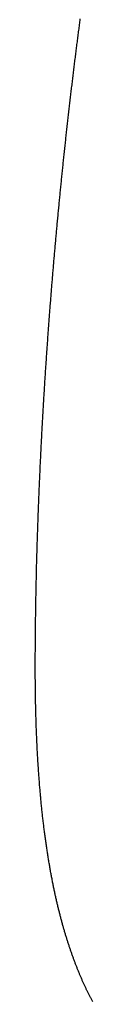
# Model space of a CAD drawing. Extents: x -14 to 314, y -178 to 13.
# Drawn here: x -14.25 to -11.46, y -82.74 to -34.9 of the extents above; entities that cross this region are included whole.
import ezdxf

# ---------------------------------------------------------------- set-up
doc = ezdxf.new("R2010")
doc.units = 0
doc.layers.add('BLACK', color=7, linetype='CONTINUOUS')

msp = doc.modelspace()

# ---------------------------------------------------------------- linework, layer by layer
at = {"layer": 'BLACK', "linetype": 'CONTINUOUS'}
for p, q in [((-12.071719, -34.934125), (-12.062585, -34.864998)), ((-12.135212, -35.418932), (-12.126189, -35.349577)), ((-12.126189, -35.349577), (-12.117147, -35.280222)), ((-12.117147, -35.280222), (-12.108094, -35.210942)), ((-12.108094, -35.210942), (-12.09902, -35.141662)), ((-12.09902, -35.141662), (-12.089937, -35.072457)), ((-12.089937, -35.072457), (-12.080833, -35.003254)), ((-12.080833, -35.003254), (-12.071719, -34.934125)), ((-12.197958, -35.905602), (-12.189039, -35.835953)), ((-12.189039, -35.835953), (-12.180109, -35.766376)), ((-12.180109, -35.766376), (-12.171158, -35.696799)), ((-12.171158, -35.696799), (-12.162197, -35.627295)), ((-12.162197, -35.627295), (-12.153216, -35.557792)), ((-12.153216, -35.557792), (-12.144224, -35.488362)), ((-12.144224, -35.488362), (-12.135212, -35.418932)), ((-12.259936, -36.394004), (-12.251131, -36.324142)), ((-12.251131, -36.324142), (-12.242306, -36.254278)), ((-12.242306, -36.254278), (-12.23347, -36.184487)), ((-12.23347, -36.184487), (-12.224613, -36.114694)), ((-12.224613, -36.114694), (-12.215745, -36.044973)), ((-12.215745, -36.044973), (-12.206857, -35.975251)), ((-12.206857, -35.975251), (-12.197958, -35.905602)), ((-12.321146, -36.884151), (-12.312447, -36.814012)), ((-12.312447, -36.814012), (-12.303738, -36.743943)), ((-12.303738, -36.743943), (-12.295007, -36.673872)), ((-12.295007, -36.673872), (-12.286266, -36.603872)), ((-12.286266, -36.603872), (-12.277504, -36.533869)), ((-12.277504, -36.533869), (-12.26873, -36.463937)), ((-12.26873, -36.463937), (-12.259936, -36.394004)), ((-12.381566, -37.375909), (-12.372985, -37.305574)), ((-12.372985, -37.305574), (-12.364383, -37.235237)), ((-12.364383, -37.235237), (-12.35577, -37.164968)), ((-12.35577, -37.164968), (-12.347136, -37.094696)), ((-12.347136, -37.094696), (-12.33849, -37.024493)), ((-12.33849, -37.024493), (-12.329824, -36.954287)), ((-12.329824, -36.954287), (-12.321146, -36.884151)), ((-12.432725, -37.798694), (-12.424241, -37.728168)), ((-12.424241, -37.728168), (-12.415737, -37.657639)), ((-12.415737, -37.657639), (-12.407221, -37.587176)), ((-12.407221, -37.587176), (-12.398684, -37.51671)), ((-12.398684, -37.51671), (-12.390136, -37.446311)), ((-12.390136, -37.446311), (-12.381566, -37.375909)), ((-12.491664, -38.293377), (-12.483292, -38.222602)), ((-12.483292, -38.222602), (-12.474907, -38.151892)), ((-12.474907, -38.151892), (-12.466502, -38.081177)), ((-12.466502, -38.081177), (-12.458085, -38.010528)), ((-12.458085, -38.010528), (-12.449646, -37.939874)), ((-12.449646, -37.939874), (-12.441196, -37.869286)), ((-12.441196, -37.869286), (-12.432725, -37.798694)), ((-12.549784, -38.789485), (-12.541533, -38.71854)), ((-12.541533, -38.71854), (-12.533261, -38.64759)), ((-12.533261, -38.64759), (-12.524977, -38.576702)), ((-12.524977, -38.576702), (-12.516672, -38.50581)), ((-12.516672, -38.50581), (-12.508354, -38.434981)), ((-12.508354, -38.434981), (-12.500015, -38.364146)), ((-12.500015, -38.364146), (-12.491664, -38.293377)), ((-12.607082, -39.28702), (-12.598946, -39.215846)), ((-12.598946, -39.215846), (-12.590797, -39.144734)), ((-12.590797, -39.144734), (-12.582626, -39.073615)), ((-12.582626, -39.073615), (-12.574443, -39.002558)), ((-12.574443, -39.002558), (-12.566239, -38.931494)), ((-12.566239, -38.931494), (-12.558022, -38.860493)), ((-12.558022, -38.860493), (-12.549784, -38.789485)), ((-12.655528, -39.714518), (-12.647495, -39.643186)), ((-12.647495, -39.643186), (-12.639448, -39.571913)), ((-12.639448, -39.571913), (-12.63138, -39.500633)), ((-12.63138, -39.500633), (-12.623299, -39.429414)), ((-12.623299, -39.429414), (-12.615197, -39.358186)), ((-12.615197, -39.358186), (-12.607082, -39.28702)), ((-12.71126, -40.214414), (-12.703352, -40.14294)), ((-12.703352, -40.14294), (-12.695423, -40.071457)), ((-12.695423, -40.071457), (-12.68748, -40.000033)), ((-12.68748, -40.000033), (-12.679516, -39.928599)), ((-12.679516, -39.928599), (-12.671539, -39.857225)), ((-12.671539, -39.857225), (-12.66354, -39.785842)), ((-12.66354, -39.785842), (-12.655528, -39.714518)), ((-12.76614, -40.715527), (-12.758352, -40.643856)), ((-12.758352, -40.643856), (-12.750549, -40.57224)), ((-12.750549, -40.57224), (-12.742725, -40.500615)), ((-12.742725, -40.500615), (-12.734887, -40.429045)), ((-12.734887, -40.429045), (-12.727028, -40.357467)), ((-12.727028, -40.357467), (-12.719154, -40.285945)), ((-12.719154, -40.285945), (-12.71126, -40.214414)), ((-12.82015, -41.217714), (-12.81249, -41.145922)), ((-12.81249, -41.145922), (-12.804807, -41.074119)), ((-12.804807, -41.074119), (-12.797111, -41.00237)), ((-12.797111, -41.00237), (-12.789393, -40.93061)), ((-12.789393, -40.93061), (-12.781661, -40.858904)), ((-12.781661, -40.858904), (-12.773908, -40.787188)), ((-12.773908, -40.787188), (-12.76614, -40.715527)), ((-12.865749, -41.648997), (-12.858196, -41.577082)), ((-12.858196, -41.577082), (-12.850621, -41.505155)), ((-12.850621, -41.505155), (-12.843032, -41.43328)), ((-12.843032, -41.43328), (-12.835422, -41.361394)), ((-12.835422, -41.361394), (-12.827797, -41.28956)), ((-12.827797, -41.28956), (-12.82015, -41.217714)), ((-12.918126, -42.153062), (-12.910697, -42.080984)), ((-12.910697, -42.080984), (-12.903252, -42.008955)), ((-12.903252, -42.008955), (-12.895787, -41.936913)), ((-12.895787, -41.936913), (-12.888306, -41.864921)), ((-12.888306, -41.864921), (-12.880804, -41.792917)), ((-12.880804, -41.792917), (-12.873287, -41.720963)), ((-12.873287, -41.720963), (-12.865749, -41.648997)), ((-12.962306, -42.585806), (-12.954987, -42.513624)), ((-12.954987, -42.513624), (-12.947653, -42.44149)), ((-12.947653, -42.44149), (-12.940297, -42.369342)), ((-12.940297, -42.369342), (-12.932926, -42.297241)), ((-12.932926, -42.297241), (-12.925534, -42.225127)), ((-12.925534, -42.225127), (-12.918126, -42.153062)), ((-13.013009, -43.091403), (-13.005823, -43.019142)), ((-13.005823, -43.019142), (-12.998615, -42.946865)), ((-12.998615, -42.946865), (-12.991391, -42.874634)), ((-12.991391, -42.874634), (-12.984146, -42.802388)), ((-12.984146, -42.802388), (-12.976886, -42.730188)), ((-12.976886, -42.730188), (-12.969604, -42.657974)), ((-12.969604, -42.657974), (-12.962306, -42.585806)), ((-13.0628, -43.597749), (-13.055742, -43.525361)), ((-13.055742, -43.525361), (-13.048668, -43.453015)), ((-13.048668, -43.453015), (-13.041573, -43.380653)), ((-13.041573, -43.380653), (-13.034461, -43.308334)), ((-13.034461, -43.308334), (-13.027328, -43.236)), ((-13.027328, -43.236), (-13.020179, -43.163709)), ((-13.020179, -43.163709), (-13.013009, -43.091403)), ((-13.104742, -44.032252), (-13.097798, -43.959791)), ((-13.097798, -43.959791), (-13.090837, -43.88737)), ((-13.090837, -43.88737), (-13.083855, -43.814932)), ((-13.083855, -43.814932), (-13.076856, -43.742535)), ((-13.076856, -43.742535), (-13.069836, -43.670121)), ((-13.069836, -43.670121), (-13.0628, -43.597749)), ((-13.152807, -44.53967), (-13.145999, -44.467163)), ((-13.145999, -44.467163), (-13.139169, -44.394638)), ((-13.139169, -44.394638), (-13.132323, -44.322151)), ((-13.132323, -44.322151), (-13.125455, -44.249646)), ((-13.125455, -44.249646), (-13.11857, -44.17718)), ((-13.11857, -44.17718), (-13.111664, -44.104697)), ((-13.111664, -44.104697), (-13.104742, -44.032252)), ((-13.193257, -44.974982), (-13.186565, -44.902423)), ((-13.186565, -44.902423), (-13.179851, -44.829844)), ((-13.179851, -44.829844), (-13.17312, -44.757301)), ((-13.17312, -44.757301), (-13.166367, -44.684739)), ((-13.166367, -44.684739), (-13.159598, -44.612214)), ((-13.159598, -44.612214), (-13.152807, -44.53967)), ((-13.239568, -45.483211), (-13.23301, -45.410576)), ((-13.23301, -45.410576), (-13.226434, -45.337973)), ((-13.226434, -45.337973), (-13.219837, -45.26535)), ((-13.219837, -45.26535), (-13.213222, -45.192761)), ((-13.213222, -45.192761), (-13.206586, -45.120152)), ((-13.206586, -45.120152), (-13.199932, -45.047577)), ((-13.199932, -45.047577), (-13.193257, -44.974982)), ((-13.284918, -45.9917), (-13.278499, -45.919056)), ((-13.278499, -45.919056), (-13.272059, -45.84639)), ((-13.272059, -45.84639), (-13.265601, -45.773755)), ((-13.265601, -45.773755), (-13.259121, -45.701098)), ((-13.259121, -45.701098), (-13.252624, -45.628472)), ((-13.252624, -45.628472), (-13.246104, -45.555826)), ((-13.246104, -45.555826), (-13.239568, -45.483211)), ((-13.32302, -46.427714), (-13.316721, -46.355051)), ((-13.316721, -46.355051), (-13.310399, -46.282365)), ((-13.310399, -46.282365), (-13.30406, -46.209706)), ((-13.30406, -46.209706), (-13.297698, -46.137026)), ((-13.297698, -46.137026), (-13.291319, -46.064374)), ((-13.291319, -46.064374), (-13.284918, -45.9917)), ((-13.366568, -46.936502), (-13.360406, -46.863805)), ((-13.360406, -46.863805), (-13.354226, -46.791133)), ((-13.354226, -46.791133), (-13.348024, -46.718437)), ((-13.348024, -46.718437), (-13.341804, -46.645766)), ((-13.341804, -46.645766), (-13.335562, -46.573072)), ((-13.335562, -46.573072), (-13.329302, -46.500405)), ((-13.329302, -46.500405), (-13.32302, -46.427714)), ((-13.403112, -47.372603), (-13.397071, -47.299911)), ((-13.397071, -47.299911), (-13.391011, -47.22724)), ((-13.391011, -47.22724), (-13.38493, -47.154545)), ((-13.38493, -47.154545), (-13.37883, -47.081872)), ((-13.37883, -47.081872), (-13.372708, -47.009175)), ((-13.372708, -47.009175), (-13.366568, -46.936502)), ((-13.444824, -47.881295), (-13.438927, -47.808643)), ((-13.438927, -47.808643), (-13.433008, -47.735966)), ((-13.433008, -47.735966), (-13.42707, -47.663308)), ((-13.42707, -47.663308), (-13.42111, -47.590624)), ((-13.42111, -47.590624), (-13.415131, -47.51796)), ((-13.415131, -47.51796), (-13.409131, -47.445271)), ((-13.409131, -47.445271), (-13.403112, -47.372603)), ((-13.485539, -48.389822), (-13.479784, -48.317182)), ((-13.479784, -48.317182), (-13.474009, -48.244557)), ((-13.474009, -48.244557), (-13.468212, -48.171905)), ((-13.468212, -48.171905), (-13.462397, -48.099271)), ((-13.462397, -48.099271), (-13.456559, -48.026609)), ((-13.456559, -48.026609), (-13.450703, -47.953965)), ((-13.450703, -47.953965), (-13.444824, -47.881295)), ((-13.519636, -48.825464), (-13.514004, -48.752865)), ((-13.514004, -48.752865), (-13.508353, -48.680278)), ((-13.508353, -48.680278), (-13.50268, -48.607664)), ((-13.50268, -48.607664), (-13.496987, -48.535063)), ((-13.496987, -48.535063), (-13.491273, -48.462435)), ((-13.491273, -48.462435), (-13.485539, -48.389822)), ((-13.558474, -49.333342), (-13.552989, -49.260824)), ((-13.552989, -49.260824), (-13.547481, -49.188277)), ((-13.547481, -49.188277), (-13.541955, -49.11574)), ((-13.541955, -49.11574), (-13.536405, -49.043174)), ((-13.536405, -49.043174), (-13.530837, -48.970619)), ((-13.530837, -48.970619), (-13.525246, -48.898035)), ((-13.525246, -48.898035), (-13.519636, -48.825464)), ((-13.590953, -49.768287), (-13.585593, -49.695834)), ((-13.585593, -49.695834), (-13.58021, -49.62335)), ((-13.58021, -49.62335), (-13.574808, -49.550874)), ((-13.574808, -49.550874), (-13.569384, -49.478367)), ((-13.569384, -49.478367), (-13.56394, -49.40587)), ((-13.56394, -49.40587), (-13.558474, -49.333342)), ((-13.627892, -50.275182), (-13.622677, -50.202801)), ((-13.622677, -50.202801), (-13.617443, -50.130424)), ((-13.617443, -50.130424), (-13.612186, -50.058015)), ((-13.612186, -50.058015), (-13.60691, -49.985611)), ((-13.60691, -49.985611), (-13.601612, -49.913176)), ((-13.601612, -49.913176), (-13.596293, -49.840747)), ((-13.596293, -49.840747), (-13.590953, -49.768287)), ((-13.663796, -50.78136), (-13.658731, -50.709103)), ((-13.658731, -50.709103), (-13.653643, -50.636813)), ((-13.653643, -50.636813), (-13.648535, -50.564524)), ((-13.648535, -50.564524), (-13.643406, -50.492202)), ((-13.643406, -50.492202), (-13.638256, -50.419883)), ((-13.638256, -50.419883), (-13.633084, -50.347531)), ((-13.633084, -50.347531), (-13.627892, -50.275182)), ((-13.693744, -51.214594), (-13.688807, -51.142441)), ((-13.688807, -51.142441), (-13.683846, -51.070254)), ((-13.683846, -51.070254), (-13.678866, -50.998064)), ((-13.678866, -50.998064), (-13.673864, -50.925841)), ((-13.673864, -50.925841), (-13.668841, -50.853618)), ((-13.668841, -50.853618), (-13.663796, -50.78136)), ((-13.727714, -51.719193), (-13.722925, -51.647161)), ((-13.722925, -51.647161), (-13.718116, -51.575124)), ((-13.718116, -51.575124), (-13.713284, -51.503051)), ((-13.713284, -51.503051), (-13.708431, -51.430973)), ((-13.708431, -51.430973), (-13.703557, -51.358861)), ((-13.703557, -51.358861), (-13.698662, -51.286745)), ((-13.698662, -51.286745), (-13.693744, -51.214594)), ((-13.755995, -52.150889), (-13.751335, -52.078988)), ((-13.751335, -52.078988), (-13.746654, -52.007078)), ((-13.746654, -52.007078), (-13.741951, -51.935132)), ((-13.741951, -51.935132), (-13.737227, -51.863179)), ((-13.737227, -51.863179), (-13.732481, -51.791189)), ((-13.732481, -51.791189), (-13.727714, -51.719193)), ((-13.788009, -52.65348), (-13.783501, -52.58176)), ((-13.783501, -52.58176), (-13.77897, -52.510002)), ((-13.77897, -52.510002), (-13.774418, -52.438232)), ((-13.774418, -52.438232), (-13.769844, -52.366425)), ((-13.769844, -52.366425), (-13.76525, -52.294608)), ((-13.76525, -52.294608), (-13.760633, -52.222753)), ((-13.760633, -52.222753), (-13.755995, -52.150889)), ((-13.818964, -53.154843), (-13.814606, -53.083295)), ((-13.814606, -53.083295), (-13.810228, -53.011732)), ((-13.810228, -53.011732), (-13.805827, -52.940129)), ((-13.805827, -52.940129), (-13.801406, -52.868512)), ((-13.801406, -52.868512), (-13.796961, -52.796856)), ((-13.796961, -52.796856), (-13.792496, -52.725187)), ((-13.792496, -52.725187), (-13.788009, -52.65348)), ((-13.848853, -53.654837), (-13.844649, -53.583501)), ((-13.844649, -53.583501), (-13.840422, -53.512125)), ((-13.840422, -53.512125), (-13.836174, -53.440731)), ((-13.836174, -53.440731), (-13.831904, -53.369296)), ((-13.831904, -53.369296), (-13.827612, -53.297844)), ((-13.827612, -53.297844), (-13.823299, -53.226352)), ((-13.823299, -53.226352), (-13.818964, -53.154843)), ((-13.873622, -54.082236), (-13.869549, -54.011086)), ((-13.869549, -54.011086), (-13.865453, -53.939895)), ((-13.865453, -53.939895), (-13.861336, -53.868682)), ((-13.861336, -53.868682), (-13.857197, -53.797427)), ((-13.857197, -53.797427), (-13.853036, -53.726152)), ((-13.853036, -53.726152), (-13.848853, -53.654837)), ((-13.901524, -54.5794), (-13.897604, -54.508475)), ((-13.897604, -54.508475), (-13.893662, -54.437523)), ((-13.893662, -54.437523), (-13.889698, -54.366529)), ((-13.889698, -54.366529), (-13.885712, -54.29551)), ((-13.885712, -54.29551), (-13.881704, -54.224448)), ((-13.881704, -54.224448), (-13.877674, -54.153363)), ((-13.877674, -54.153363), (-13.873622, -54.082236)), ((-13.928351, -55.074856), (-13.924585, -55.004189)), ((-13.924585, -55.004189), (-13.920796, -54.933477)), ((-13.920796, -54.933477), (-13.916986, -54.862736)), ((-13.916986, -54.862736), (-13.913153, -54.791952)), ((-13.913153, -54.791952), (-13.909299, -54.721139)), ((-13.909299, -54.721139), (-13.905423, -54.650283)), ((-13.905423, -54.650283), (-13.901524, -54.5794)), ((-13.954099, -55.568498), (-13.950487, -55.498092)), ((-13.950487, -55.498092), (-13.946853, -55.427652)), ((-13.946853, -55.427652), (-13.943196, -55.357167)), ((-13.943196, -55.357167), (-13.939518, -55.286649)), ((-13.939518, -55.286649), (-13.935817, -55.216087)), ((-13.935817, -55.216087), (-13.932095, -55.145494)), ((-13.932095, -55.145494), (-13.928351, -55.074856)), ((-13.975309, -55.990075), (-13.971829, -55.919912)), ((-13.971829, -55.919912), (-13.968327, -55.849713)), ((-13.968327, -55.849713), (-13.964803, -55.779467)), ((-13.964803, -55.779467), (-13.961257, -55.709186)), ((-13.961257, -55.709186), (-13.957689, -55.638859)), ((-13.957689, -55.638859), (-13.954099, -55.568498)), ((-13.999048, -56.480008), (-13.995723, -56.410149)), ((-13.995723, -56.410149), (-13.992376, -56.340242)), ((-13.992376, -56.340242), (-13.989007, -56.270296)), ((-13.989007, -56.270296), (-13.985615, -56.200303)), ((-13.985615, -56.200303), (-13.982202, -56.130271)), ((-13.982202, -56.130271), (-13.978766, -56.060192)), ((-13.978766, -56.060192), (-13.975309, -55.990075)), ((-14.021703, -56.967775), (-14.018533, -56.89823)), ((-14.018533, -56.89823), (-14.015341, -56.828642)), ((-14.015341, -56.828642), (-14.012127, -56.759005)), ((-14.012127, -56.759005), (-14.00889, -56.689324)), ((-14.00889, -56.689324), (-14.005631, -56.619596)), ((-14.005631, -56.619596), (-14.002351, -56.549826)), ((-14.002351, -56.549826), (-13.999048, -56.480008)), ((-14.043273, -57.45325), (-14.040258, -57.384042)), ((-14.040258, -57.384042), (-14.037221, -57.314783)), ((-14.037221, -57.314783), (-14.034162, -57.245478)), ((-14.034162, -57.245478), (-14.03108, -57.176123)), ((-14.03108, -57.176123), (-14.027977, -57.106721)), ((-14.027977, -57.106721), (-14.024851, -57.037271)), ((-14.024851, -57.037271), (-14.021703, -56.967775)), ((-14.063758, -57.936314), (-14.060898, -57.867457)), ((-14.060898, -57.867457), (-14.058016, -57.798549)), ((-14.058016, -57.798549), (-14.055112, -57.72959)), ((-14.055112, -57.72959), (-14.052185, -57.66058)), ((-14.052185, -57.66058), (-14.049237, -57.59152)), ((-14.049237, -57.59152), (-14.046266, -57.52241)), ((-14.046266, -57.52241), (-14.043273, -57.45325)), ((-14.083157, -58.416845), (-14.080452, -58.348356)), ((-14.080452, -58.348356), (-14.077725, -58.279816)), ((-14.077725, -58.279816), (-14.074976, -58.21122)), ((-14.074976, -58.21122), (-14.072205, -58.142573)), ((-14.072205, -58.142573), (-14.069411, -58.073872)), ((-14.069411, -58.073872), (-14.066596, -58.005119)), ((-14.066596, -58.005119), (-14.063758, -57.936314)), ((-14.101471, -58.894719), (-14.098921, -58.82662)), ((-14.098921, -58.82662), (-14.096349, -58.758461)), ((-14.096349, -58.758461), (-14.093755, -58.690249)), ((-14.093755, -58.690249), (-14.091138, -58.621979)), ((-14.091138, -58.621979), (-14.0885, -58.553657)), ((-14.0885, -58.553657), (-14.085839, -58.485277)), ((-14.085839, -58.485277), (-14.083157, -58.416845)), ((-14.1187, -59.369821), (-14.116305, -59.302122)), ((-14.116305, -59.302122), (-14.113888, -59.234368)), ((-14.113888, -59.234368), (-14.111449, -59.166552)), ((-14.111449, -59.166552), (-14.108987, -59.098682)), ((-14.108987, -59.098682), (-14.106504, -59.03075)), ((-14.106504, -59.03075), (-14.103998, -58.962765)), ((-14.103998, -58.962765), (-14.101471, -58.894719)), ((-14.134848, -59.842024), (-14.132607, -59.77475)), ((-14.132607, -59.77475), (-14.130344, -59.70741)), ((-14.130344, -59.70741), (-14.12806, -59.640015)), ((-14.12806, -59.640015), (-14.125753, -59.572554)), ((-14.125753, -59.572554), (-14.123424, -59.505038)), ((-14.123424, -59.505038), (-14.121073, -59.437457)), ((-14.121073, -59.437457), (-14.1187, -59.369821)), ((-14.149915, -60.311218), (-14.147828, -60.244376)), ((-14.147828, -60.244376), (-14.14572, -60.177478)), ((-14.14572, -60.177478), (-14.143589, -60.110509)), ((-14.143589, -60.110509), (-14.141437, -60.043484)), ((-14.141437, -60.043484), (-14.139263, -59.976391)), ((-14.139263, -59.976391), (-14.137066, -59.909241)), ((-14.137066, -59.909241), (-14.134848, -59.842024)), ((-14.165815, -60.843594), (-14.161972, -60.710893)), ((-14.161972, -60.710893), (-14.15804, -60.577928)), ((-14.15804, -60.577928), (-14.154022, -60.444702)), ((-14.154022, -60.444702), (-14.151979, -60.377988)), ((-14.151979, -60.377988), (-14.149915, -60.311218)), ((-14.180313, -61.371704), (-14.176819, -61.240086)), ((-14.176819, -61.240086), (-14.173239, -61.108193)), ((-14.173239, -61.108193), (-14.169571, -60.976028)), ((-14.169571, -60.976028), (-14.165815, -60.843594)), ((-14.190269, -61.764883), (-14.187038, -61.634105)), ((-14.187038, -61.634105), (-14.183719, -61.503045)), ((-14.183719, -61.503045), (-14.180313, -61.371704)), ((-14.202328, -62.285116), (-14.199443, -62.155495)), ((-14.199443, -62.155495), (-14.196472, -62.025581)), ((-14.196472, -62.025581), (-14.193414, -61.895376)), ((-14.193414, -61.895376), (-14.190269, -61.764883)), ((-14.213003, -62.800615), (-14.210464, -62.672193)), ((-14.210464, -62.672193), (-14.207838, -62.543467)), ((-14.207838, -62.543467), (-14.205126, -62.414441)), ((-14.205126, -62.414441), (-14.202328, -62.285116)), ((-14.220107, -63.184034), (-14.217824, -63.056538)), ((-14.217824, -63.056538), (-14.215457, -62.928731)), ((-14.215457, -62.928731), (-14.213003, -62.800615)), ((-14.228382, -63.690857), (-14.226441, -63.56463)), ((-14.226441, -63.56463), (-14.224414, -63.438083)), ((-14.224414, -63.438083), (-14.222303, -63.311217)), ((-14.222303, -63.311217), (-14.220107, -63.184034)), ((-14.2353, -64.192502), (-14.233697, -64.067585)), ((-14.233697, -64.067585), (-14.23201, -63.942336)), ((-14.23201, -63.942336), (-14.230238, -63.81676)), ((-14.230238, -63.81676), (-14.228382, -63.690857)), ((-14.240871, -64.688816), (-14.239604, -64.565246)), ((-14.239604, -64.565246), (-14.238253, -64.441335)), ((-14.238253, -64.441335), (-14.236818, -64.317087)), ((-14.236818, -64.317087), (-14.2353, -64.192502)), ((-14.24511, -65.179649), (-14.244174, -65.057463)), ((-14.244174, -65.057463), (-14.243156, -64.934927)), ((-14.243156, -64.934927), (-14.242055, -64.812044)), ((-14.242055, -64.812044), (-14.240871, -64.688816)), ((-14.248027, -65.664854), (-14.247421, -65.544088)), ((-14.247421, -65.544088), (-14.246733, -65.422964)), ((-14.246733, -65.422964), (-14.245962, -65.301483)), ((-14.245962, -65.301483), (-14.24511, -65.179649)), ((-14.249639, -66.14429), (-14.249358, -66.024979)), ((-14.249358, -66.024979), (-14.248996, -65.905302)), ((-14.248996, -65.905302), (-14.248552, -65.785259)), ((-14.248552, -65.785259), (-14.248027, -65.664854)), ((-14.25, -66.5), (-14.24996, -66.381803)), ((-14.249964, -66.581153), (-14.25, -66.5)), ((-14.24996, -66.381803), (-14.24984, -66.263232)), ((-14.24984, -66.263232), (-14.249639, -66.14429)), ((-14.249848, -66.666137), (-14.249964, -66.581153)), ((-14.249653, -66.750832), (-14.249848, -66.666137)), ((-14.249379, -66.835241), (-14.249653, -66.750832)), ((-14.249026, -66.919363), (-14.249379, -66.835241)), ((-14.248594, -67.0032), (-14.249026, -66.919363)), ((-14.248084, -67.086753), (-14.248594, -67.0032)), ((-14.247496, -67.170022), (-14.248084, -67.086753)), ((-14.24683, -67.253009), (-14.247496, -67.170022)), ((-14.246086, -67.335714), (-14.24683, -67.253009)), ((-14.245266, -67.418139), (-14.246086, -67.335714)), ((-14.244368, -67.500284), (-14.245266, -67.418139)), ((-14.243393, -67.58215), (-14.244368, -67.500284)), ((-14.242342, -67.663739), (-14.243393, -67.58215)), ((-14.241215, -67.74505), (-14.242342, -67.663739)), ((-14.240012, -67.826086), (-14.241215, -67.74505)), ((-14.238733, -67.906846), (-14.240012, -67.826086)), ((-14.237379, -67.987332), (-14.238733, -67.906846)), ((-14.235949, -68.067545), (-14.237379, -67.987332)), ((-14.234444, -68.147486), (-14.235949, -68.067545)), ((-14.232865, -68.227155), (-14.234444, -68.147486)), ((-14.231212, -68.306553), (-14.232865, -68.227155)), ((-14.229484, -68.385682), (-14.231212, -68.306553)), ((-14.227682, -68.464542), (-14.229484, -68.385682)), ((-14.225806, -68.543134), (-14.227682, -68.464542)), ((-14.223857, -68.621459), (-14.225806, -68.543134)), ((-14.221835, -68.699518), (-14.223857, -68.621459)), ((-14.21974, -68.777311), (-14.221835, -68.699518)), ((-14.217572, -68.854841), (-14.21974, -68.777311)), ((-14.215332, -68.932106), (-14.217572, -68.854841)), ((-14.21302, -69.009109), (-14.215332, -68.932106)), ((-14.210635, -69.08585), (-14.21302, -69.009109)), ((-14.208179, -69.16233), (-14.210635, -69.08585)), ((-14.205651, -69.23855), (-14.208179, -69.16233)), ((-14.203053, -69.314511), (-14.205651, -69.23855)), ((-14.200383, -69.390214), (-14.203053, -69.314511)), ((-14.197642, -69.465659), (-14.200383, -69.390214)), ((-14.194831, -69.540847), (-14.197642, -69.465659)), ((-14.191949, -69.61578), (-14.194831, -69.540847)), ((-14.188998, -69.690457), (-14.191949, -69.61578)), ((-14.185977, -69.764881), (-14.188998, -69.690457)), ((-14.182886, -69.839051), (-14.185977, -69.764881)), ((-14.179725, -69.912969), (-14.182886, -69.839051)), ((-14.176496, -69.986635), (-14.179725, -69.912969)), ((-14.173198, -70.06005), (-14.176496, -69.986635)), ((-14.169831, -70.133216), (-14.173198, -70.06005)), ((-14.166396, -70.206132), (-14.169831, -70.133216)), ((-14.162892, -70.2788), (-14.166396, -70.206132)), ((-14.159321, -70.35122), (-14.162892, -70.2788)), ((-14.155682, -70.423394), (-14.159321, -70.35122)), ((-14.151975, -70.495322), (-14.155682, -70.423394)), ((-14.148201, -70.567005), (-14.151975, -70.495322)), ((-14.14436, -70.638444), (-14.148201, -70.567005)), ((-14.140452, -70.709639), (-14.14436, -70.638444)), ((-14.136478, -70.780592), (-14.140452, -70.709639)), ((-14.132437, -70.851303), (-14.136478, -70.780592)), ((-14.12833, -70.921773), (-14.132437, -70.851303)), ((-14.124157, -70.992002), (-14.12833, -70.921773)), ((-14.119918, -71.061993), (-14.124157, -70.992002)), ((-14.115614, -71.131744), (-14.119918, -71.061993)), ((-14.111245, -71.201258), (-14.115614, -71.131744)), ((-14.106811, -71.270535), (-14.111245, -71.201258)), ((-14.102311, -71.339576), (-14.106811, -71.270535)), ((-14.097747, -71.408381), (-14.102311, -71.339576)), ((-14.093119, -71.476951), (-14.097747, -71.408381)), ((-14.088427, -71.545288), (-14.093119, -71.476951)), ((-14.08367, -71.613391), (-14.088427, -71.545288)), ((-14.07885, -71.681262), (-14.08367, -71.613391)), ((-14.073966, -71.748902), (-14.07885, -71.681262)), ((-14.069019, -71.81631), (-14.073966, -71.748902)), ((-14.064009, -71.883489), (-14.069019, -71.81631)), ((-14.058936, -71.950438), (-14.064009, -71.883489)), ((-14.0538, -72.017159), (-14.058936, -71.950438)), ((-14.048601, -72.083652), (-14.0538, -72.017159)), ((-14.043341, -72.149918), (-14.048601, -72.083652)), ((-14.038018, -72.215958), (-14.043341, -72.149918)), ((-14.032633, -72.281772), (-14.038018, -72.215958)), ((-14.027187, -72.347362), (-14.032633, -72.281772)), ((-14.021679, -72.412727), (-14.027187, -72.347362)), ((-14.01611, -72.477869), (-14.021679, -72.412727)), ((-14.01048, -72.542789), (-14.01611, -72.477869)), ((-14.004789, -72.607487), (-14.01048, -72.542789)), ((-13.999037, -72.671964), (-14.004789, -72.607487)), ((-13.993225, -72.736221), (-13.999037, -72.671964)), ((-13.987353, -72.800258), (-13.993225, -72.736221)), ((-13.98142, -72.864076), (-13.987353, -72.800258)), ((-13.975428, -72.927676), (-13.98142, -72.864076)), ((-13.969376, -72.991059), (-13.975428, -72.927676)), ((-13.963264, -73.054225), (-13.969376, -72.991059)), ((-13.957094, -73.117175), (-13.963264, -73.054225)), ((-13.950864, -73.17991), (-13.957094, -73.117175)), ((-13.944575, -73.24243), (-13.950864, -73.17991)), ((-13.938228, -73.304737), (-13.944575, -73.24243)), ((-13.931822, -73.36683), (-13.938228, -73.304737)), ((-13.925357, -73.428712), (-13.931822, -73.36683)), ((-13.918835, -73.490381), (-13.925357, -73.428712)), ((-13.912255, -73.55184), (-13.918835, -73.490381)), ((-13.905616, -73.613088), (-13.912255, -73.55184)), ((-13.898921, -73.674127), (-13.905616, -73.613088)), ((-13.892168, -73.734957), (-13.898921, -73.674127)), ((-13.885358, -73.795579), (-13.892168, -73.734957)), ((-13.87849, -73.855993), (-13.885358, -73.795579)), ((-13.871566, -73.916201), (-13.87849, -73.855993)), ((-13.864586, -73.976203), (-13.871566, -73.916201)), ((-13.857549, -74.035999), (-13.864586, -73.976203)), ((-13.850455, -74.09559), (-13.857549, -74.035999)), ((-13.843306, -74.154978), (-13.850455, -74.09559)), ((-13.8361, -74.214162), (-13.843306, -74.154978)), ((-13.828839, -74.273144), (-13.8361, -74.214162)), ((-13.821523, -74.331923), (-13.828839, -74.273144)), ((-13.814151, -74.390502), (-13.821523, -74.331923)), ((-13.806724, -74.44888), (-13.814151, -74.390502)), ((-13.799241, -74.507057), (-13.806724, -74.44888)), ((-13.791704, -74.565036), (-13.799241, -74.507057)), ((-13.784113, -74.622816), (-13.791704, -74.565036)), ((-13.776466, -74.680398), (-13.784113, -74.622816)), ((-13.768766, -74.737783), (-13.776466, -74.680398)), ((-13.761011, -74.794971), (-13.768766, -74.737783)), ((-13.753203, -74.851963), (-13.761011, -74.794971)), ((-13.74534, -74.90876), (-13.753203, -74.851963)), ((-13.737424, -74.965363), (-13.74534, -74.90876)), ((-13.729455, -75.021771), (-13.737424, -74.965363)), ((-13.721432, -75.077986), (-13.729455, -75.021771)), ((-13.713356, -75.134008), (-13.721432, -75.077986)), ((-13.705227, -75.189839), (-13.713356, -75.134008)), ((-13.697046, -75.245478), (-13.705227, -75.189839)), ((-13.688811, -75.300926), (-13.697046, -75.245478)), ((-13.680525, -75.356184), (-13.688811, -75.300926)), ((-13.672186, -75.411253), (-13.680525, -75.356184)), ((-13.663795, -75.466133), (-13.672186, -75.411253)), ((-13.655352, -75.520824), (-13.663795, -75.466133)), ((-13.646857, -75.575328), (-13.655352, -75.520824)), ((-13.63831, -75.629646), (-13.646857, -75.575328)), ((-13.629712, -75.683777), (-13.63831, -75.629646)), ((-13.621063, -75.737722), (-13.629712, -75.683777)), ((-13.612363, -75.791482), (-13.621063, -75.737722)), ((-13.603611, -75.845058), (-13.612363, -75.791482)), ((-13.594809, -75.89845), (-13.603611, -75.845058)), ((-13.585956, -75.951659), (-13.594809, -75.89845)), ((-13.577052, -76.004685), (-13.585956, -75.951659)), ((-13.568098, -76.05753), (-13.577052, -76.004685)), ((-13.559094, -76.110193), (-13.568098, -76.05753)), ((-13.55004, -76.162675), (-13.559094, -76.110193)), ((-13.540936, -76.214978), (-13.55004, -76.162675)), ((-13.531782, -76.2671), (-13.540936, -76.214978)), ((-13.522578, -76.319044), (-13.531782, -76.2671)), ((-13.513325, -76.37081), (-13.522578, -76.319044)), ((-13.504023, -76.422398), (-13.513325, -76.37081)), ((-13.494672, -76.473809), (-13.504023, -76.422398)), ((-13.485271, -76.525044), (-13.494672, -76.473809)), ((-13.475822, -76.576102), (-13.485271, -76.525044)), ((-13.466323, -76.626986), (-13.475822, -76.576102)), ((-13.456777, -76.677694), (-13.466323, -76.626986)), ((-13.447182, -76.728229), (-13.456777, -76.677694)), ((-13.437538, -76.77859), (-13.447182, -76.728229)), ((-13.427847, -76.828778), (-13.437538, -76.77859)), ((-13.418107, -76.878794), (-13.427847, -76.828778)), ((-13.408319, -76.928638), (-13.418107, -76.878794)), ((-13.398484, -76.978311), (-13.408319, -76.928638)), ((-13.388601, -77.027813), (-13.398484, -76.978311)), ((-13.378671, -77.077146), (-13.388601, -77.027813)), ((-13.368694, -77.126309), (-13.378671, -77.077146)), ((-13.358669, -77.175303), (-13.368694, -77.126309)), ((-13.348597, -77.224129), (-13.358669, -77.175303)), ((-13.338478, -77.272787), (-13.348597, -77.224129)), ((-13.328313, -77.321278), (-13.338478, -77.272787)), ((-13.318101, -77.369602), (-13.328313, -77.321278)), ((-13.307842, -77.417761), (-13.318101, -77.369602)), ((-13.297537, -77.465754), (-13.307842, -77.417761)), ((-13.287186, -77.513582), (-13.297537, -77.465754)), ((-13.276789, -77.561246), (-13.287186, -77.513582)), ((-13.266345, -77.608746), (-13.276789, -77.561246)), ((-13.255856, -77.656083), (-13.266345, -77.608746)), ((-13.245321, -77.703257), (-13.255856, -77.656083)), ((-13.234741, -77.75027), (-13.245321, -77.703257)), ((-13.224115, -77.797121), (-13.234741, -77.75027)), ((-13.213444, -77.84381), (-13.224115, -77.797121)), ((-13.202727, -77.89034), (-13.213444, -77.84381)), ((-13.191966, -77.936709), (-13.202727, -77.89034)), ((-13.181159, -77.982919), (-13.191966, -77.936709)), ((-13.170308, -78.028971), (-13.181159, -77.982919)), ((-13.159412, -78.074864), (-13.170308, -78.028971)), ((-13.148471, -78.1206), (-13.159412, -78.074864)), ((-13.137486, -78.166178), (-13.148471, -78.1206)), ((-13.126456, -78.2116), (-13.137486, -78.166178)), ((-13.115383, -78.256865), (-13.126456, -78.2116)), ((-13.104265, -78.301975), (-13.115383, -78.256865)), ((-13.093103, -78.34693), (-13.104265, -78.301975)), ((-13.081897, -78.391731), (-13.093103, -78.34693)), ((-13.070647, -78.436378), (-13.081897, -78.391731)), ((-13.059354, -78.480871), (-13.070647, -78.436378)), ((-13.048017, -78.525211), (-13.059354, -78.480871)), ((-13.036637, -78.569399), (-13.048017, -78.525211)), ((-13.025214, -78.613435), (-13.036637, -78.569399)), ((-13.013747, -78.65732), (-13.025214, -78.613435)), ((-13.002237, -78.701054), (-13.013747, -78.65732)), ((-12.990684, -78.744638), (-13.002237, -78.701054)), ((-12.979088, -78.788071), (-12.990684, -78.744638)), ((-12.96745, -78.831356), (-12.979088, -78.788071)), ((-12.955769, -78.874492), (-12.96745, -78.831356)), ((-12.944045, -78.917479), (-12.955769, -78.874492)), ((-12.932279, -78.960319), (-12.944045, -78.917479)), ((-12.92047, -79.003012), (-12.932279, -78.960319)), ((-12.90862, -79.045558), (-12.92047, -79.003012)), ((-12.896727, -79.087958), (-12.90862, -79.045558)), ((-12.884792, -79.130212), (-12.896727, -79.087958)), ((-12.872815, -79.17232), (-12.884792, -79.130212)), ((-12.860796, -79.214285), (-12.872815, -79.17232)), ((-12.848736, -79.256104), (-12.860796, -79.214285)), ((-12.836634, -79.297781), (-12.848736, -79.256104)), ((-12.82449, -79.339314), (-12.836634, -79.297781)), ((-12.812305, -79.380704), (-12.82449, -79.339314)), ((-12.800078, -79.421952), (-12.812305, -79.380704)), ((-12.787811, -79.463058), (-12.800078, -79.421952)), ((-12.775502, -79.504023), (-12.787811, -79.463058)), ((-12.763152, -79.544847), (-12.775502, -79.504023)), ((-12.750761, -79.585531), (-12.763152, -79.544847)), ((-12.738329, -79.626076), (-12.750761, -79.585531)), ((-12.725857, -79.66648), (-12.738329, -79.626076)), ((-12.713343, -79.706747), (-12.725857, -79.66648)), ((-12.70079, -79.746874), (-12.713343, -79.706747)), ((-12.688195, -79.786864), (-12.70079, -79.746874)), ((-12.67556, -79.826717), (-12.688195, -79.786864)), ((-12.662885, -79.866432), (-12.67556, -79.826717)), ((-12.65017, -79.906011), (-12.662885, -79.866432)), ((-12.637414, -79.945454), (-12.65017, -79.906011)), ((-12.624619, -79.984762), (-12.637414, -79.945454)), ((-12.611783, -80.023934), (-12.624619, -79.984762)), ((-12.598907, -80.062972), (-12.611783, -80.023934)), ((-12.585992, -80.101876), (-12.598907, -80.062972)), ((-12.573037, -80.140647), (-12.585992, -80.101876)), ((-12.560042, -80.179284), (-12.573037, -80.140647)), ((-12.547007, -80.217788), (-12.560042, -80.179284)), ((-12.533933, -80.25616), (-12.547007, -80.217788)), ((-12.52082, -80.294401), (-12.533933, -80.25616)), ((-12.507667, -80.33251), (-12.52082, -80.294401)), ((-12.494475, -80.370488), (-12.507667, -80.33251)), ((-12.481243, -80.408336), (-12.494475, -80.370488)), ((-12.467973, -80.446053), (-12.481243, -80.408336)), ((-12.454663, -80.483642), (-12.467973, -80.446053)), ((-12.441315, -80.521101), (-12.454663, -80.483642)), ((-12.427927, -80.558431), (-12.441315, -80.521101)), ((-12.414501, -80.595634), (-12.427927, -80.558431)), ((-12.401036, -80.632708), (-12.414501, -80.595634)), ((-12.387532, -80.669656), (-12.401036, -80.632708)), ((-12.373989, -80.706476), (-12.387532, -80.669656)), ((-12.360408, -80.74317), (-12.373989, -80.706476)), ((-12.346789, -80.779739), (-12.360408, -80.74317)), ((-12.333131, -80.816181), (-12.346789, -80.779739)), ((-12.319434, -80.852499), (-12.333131, -80.816181)), ((-12.305699, -80.888692), (-12.319434, -80.852499)), ((-12.291926, -80.92476), (-12.305699, -80.888692)), ((-12.278115, -80.960705), (-12.291926, -80.92476)), ((-12.264266, -80.996527), (-12.278115, -80.960705)), ((-12.250378, -81.032225), (-12.264266, -80.996527)), ((-12.236453, -81.067801), (-12.250378, -81.032225)), ((-12.222489, -81.103255), (-12.236453, -81.067801)), ((-12.208488, -81.138588), (-12.222489, -81.103255)), ((-12.194448, -81.173799), (-12.208488, -81.138588)), ((-12.180371, -81.208889), (-12.194448, -81.173799)), ((-12.166257, -81.243859), (-12.180371, -81.208889)), ((-12.152104, -81.278709), (-12.166257, -81.243859)), ((-12.137914, -81.31344), (-12.152104, -81.278709)), ((-12.123686, -81.348051), (-12.137914, -81.31344)), ((-12.109421, -81.382544), (-12.123686, -81.348051)), ((-12.095118, -81.416918), (-12.109421, -81.382544)), ((-12.080778, -81.451175), (-12.095118, -81.416918)), ((-12.0664, -81.485314), (-12.080778, -81.451175)), ((-12.051985, -81.519336), (-12.0664, -81.485314)), ((-12.037533, -81.553241), (-12.051985, -81.519336)), ((-12.023043, -81.58703), (-12.037533, -81.553241)), ((-12.008516, -81.620703), (-12.023043, -81.58703)), ((-11.993953, -81.654261), (-12.008516, -81.620703)), ((-11.979351, -81.687704), (-11.993953, -81.654261)), ((-11.964713, -81.721032), (-11.979351, -81.687704)), ((-11.950038, -81.754246), (-11.964713, -81.721032)), ((-11.935326, -81.787346), (-11.950038, -81.754246)), ((-11.920577, -81.820332), (-11.935326, -81.787346)), ((-11.90579, -81.853206), (-11.920577, -81.820332)), ((-11.890967, -81.885967), (-11.90579, -81.853206)), ((-11.876107, -81.918615), (-11.890967, -81.885967)), ((-11.861211, -81.951152), (-11.876107, -81.918615)), ((-11.846277, -81.983577), (-11.861211, -81.951152)), ((-11.831307, -82.015891), (-11.846277, -81.983577)), ((-11.8163, -82.048095), (-11.831307, -82.015891)), ((-11.801256, -82.080188), (-11.8163, -82.048095)), ((-11.786175, -82.112171), (-11.801256, -82.080188)), ((-11.771058, -82.144045), (-11.786175, -82.112171)), ((-11.755904, -82.17581), (-11.771058, -82.144045)), ((-11.740714, -82.207465), (-11.755904, -82.17581)), ((-11.725487, -82.239013), (-11.740714, -82.207465)), ((-11.710224, -82.270452), (-11.725487, -82.239013)), ((-11.694924, -82.301784), (-11.710224, -82.270452)), ((-11.679587, -82.333008), (-11.694924, -82.301784)), ((-11.664214, -82.364126), (-11.679587, -82.333008)), ((-11.648805, -82.395137), (-11.664214, -82.364126)), ((-11.633359, -82.426041), (-11.648805, -82.395137)), ((-11.617876, -82.456841), (-11.633359, -82.426041)), ((-11.602358, -82.487534), (-11.617876, -82.456841)), ((-11.586803, -82.518123), (-11.602358, -82.487534)), ((-11.571211, -82.548607), (-11.586803, -82.518123)), ((-11.555583, -82.578986), (-11.571211, -82.548607)), ((-11.539919, -82.609262), (-11.555583, -82.578986)), ((-11.524218, -82.639434), (-11.539919, -82.609262)), ((-11.508481, -82.669503), (-11.524218, -82.639434)), ((-11.492708, -82.699469), (-11.508481, -82.669503)), ((-11.476899, -82.729332), (-11.492708, -82.699469)), ((-11.461053, -82.759093), (-11.476899, -82.729332))]:
    msp.add_line(p, q, dxfattribs=at)

doc.saveas('drawing.dxf')
